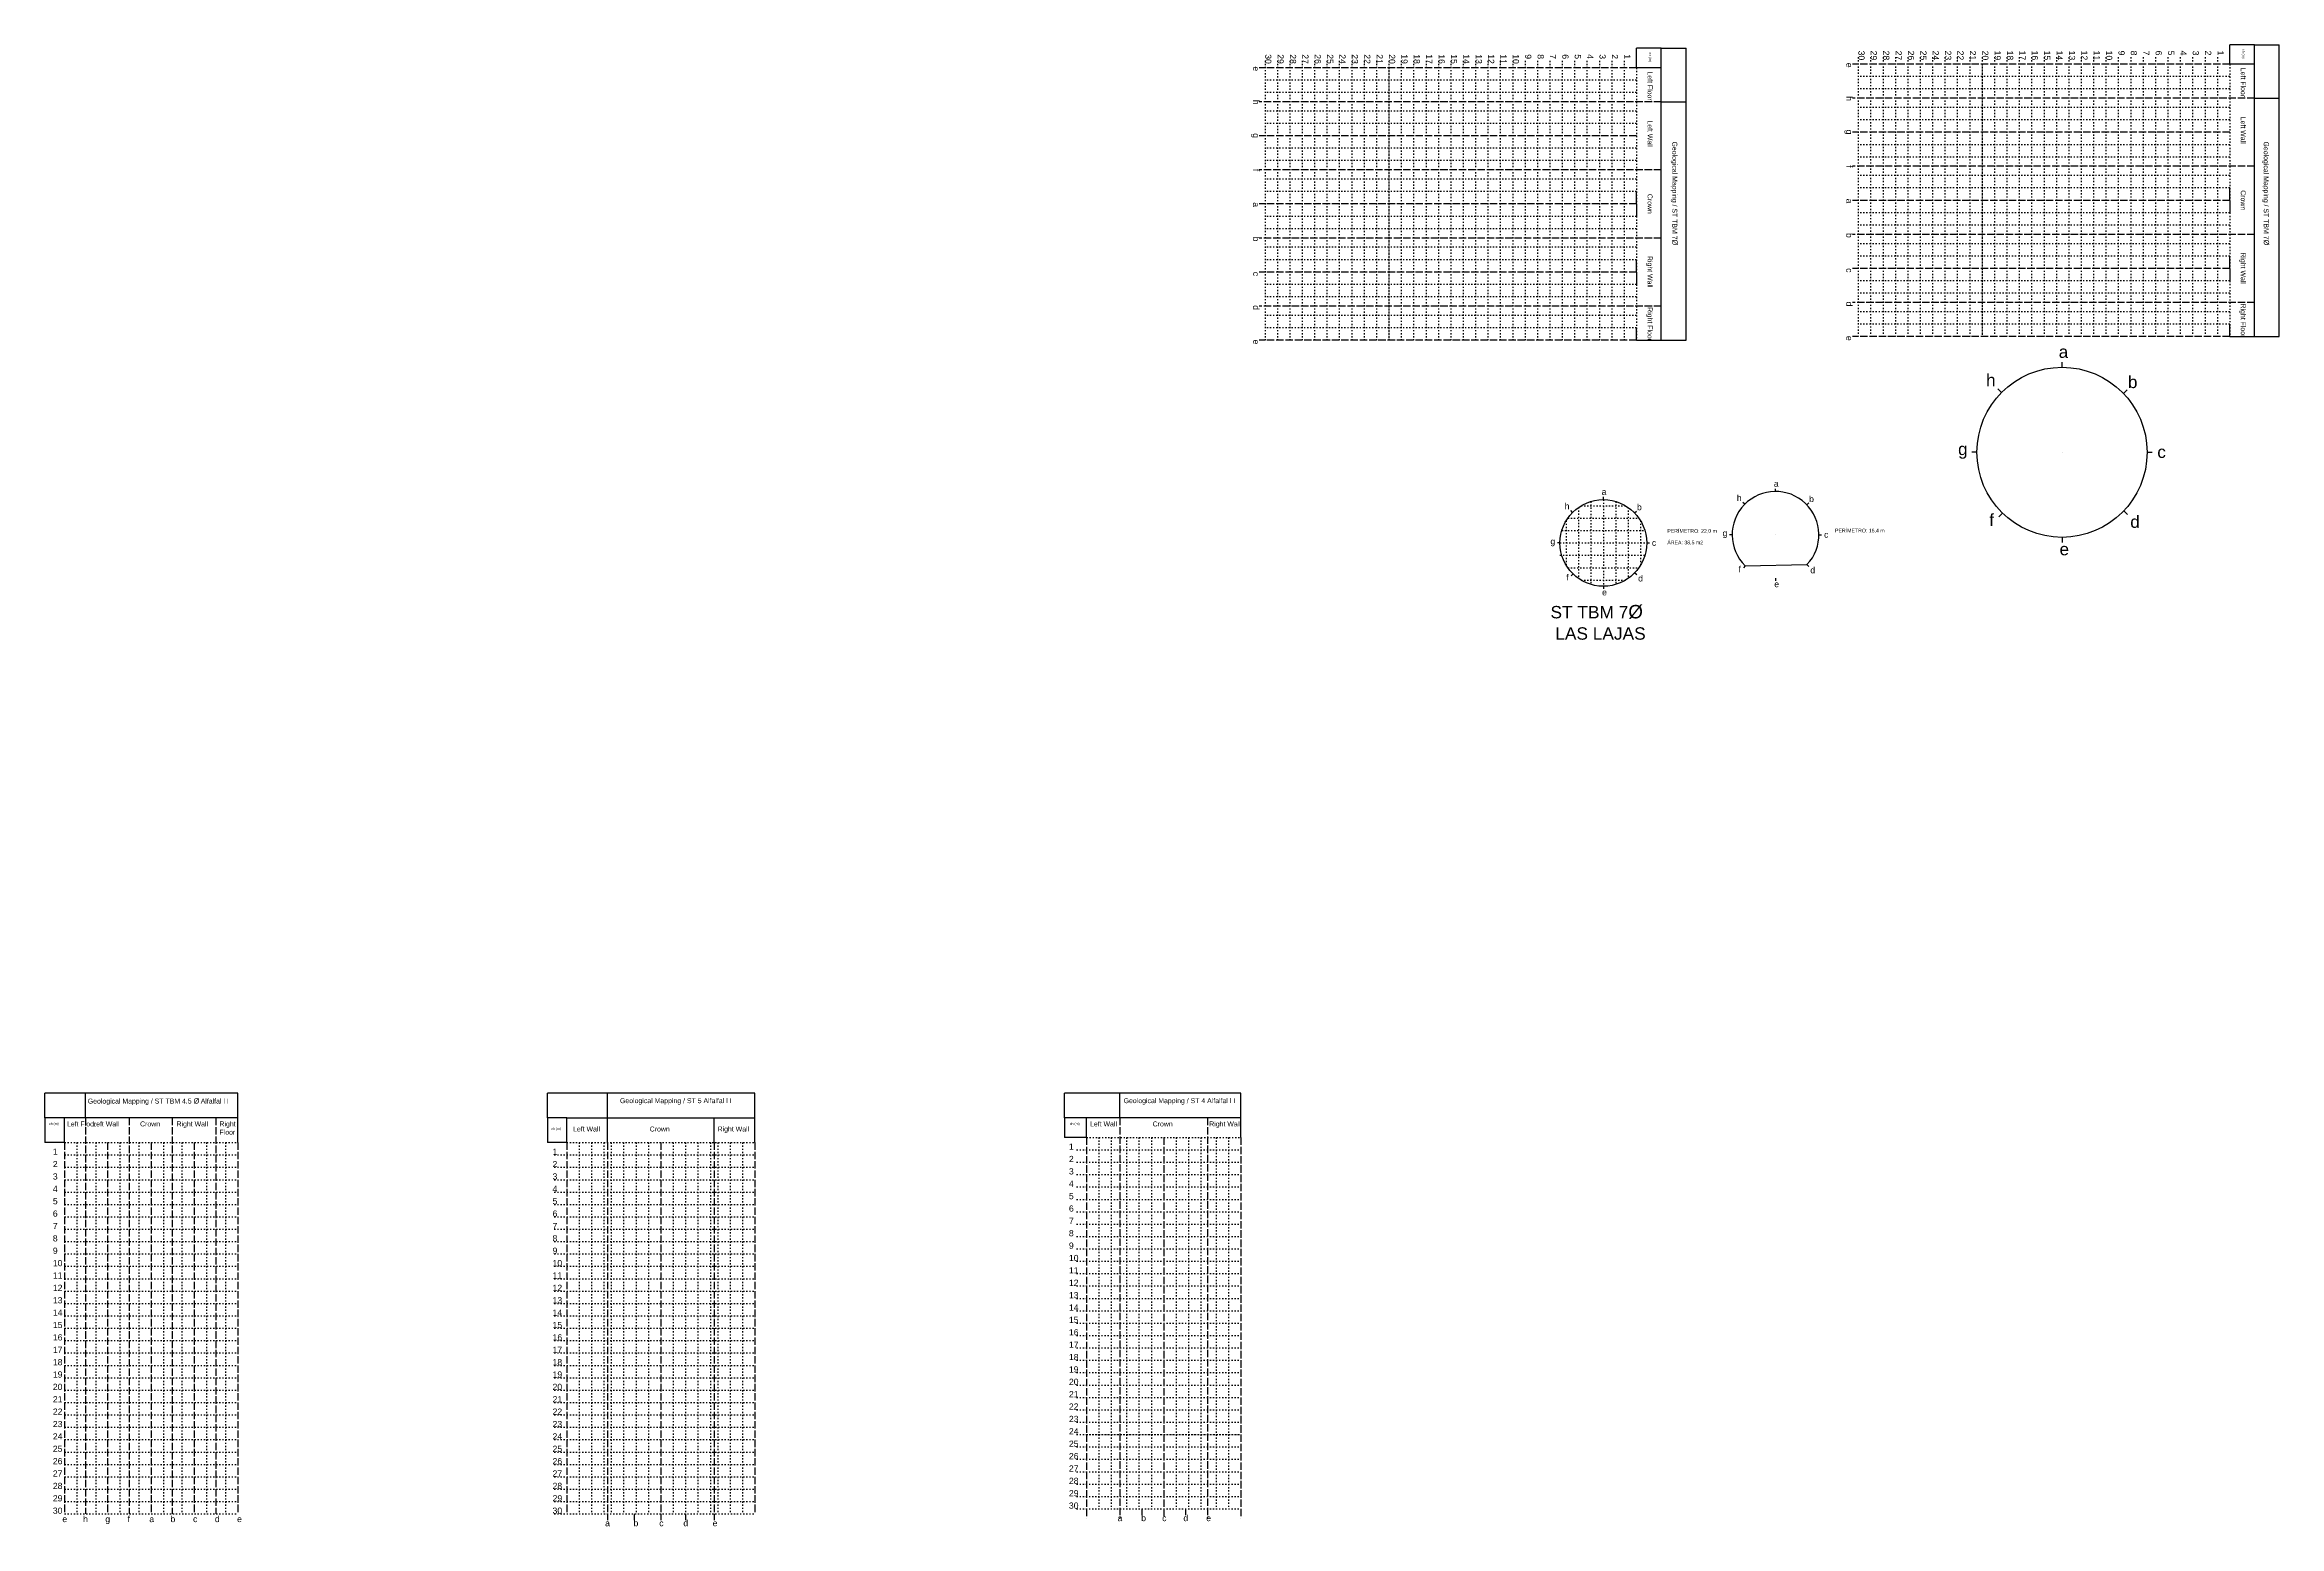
# Model space of a CAD drawing. Header units: millimetres. Extents: x 1328 to 4007, y 1259 to 3007.
# Drawn here: x 1719.4 to 1899.8, y 1472.1 to 1591.8 of the extents above; entities that cross this region are included whole.
import ezdxf

# ---------------------------------------------------------------- set-up
doc = ezdxf.new("R2010")
doc.units = ezdxf.units.MM
doc.linetypes.add('ACAD_ISO02W100', pattern=[15, 12, -3])
doc.linetypes.add('ACAD_ISO07W100', pattern=[3, 0, -3])
doc.styles.get("Standard").update_dxf_attribs({"font": 'arial.ttf'})

msp = doc.modelspace()

# ---------------------------------------------------------------- linework, layer by layer
at = {"ltscale": 0.5}
for p, q in [((1849.902687774572, 1591.536218945685), (1847.902687774572, 1591.536218945685)), ((1847.902687774572, 1589.958548995852), (1847.902687774572, 1591.536218945685)), ((1849.902687774572, 1589.958548995852), (1849.902687774572, 1591.536218945685)), ((1849.902687774572, 1591.536218945685), (1851.902687774572, 1591.536218945685)), ((1851.902687774572, 1567.958548995852), (1851.902687774572, 1591.536218945685)), ((1897.807160331218, 1591.828582419157), (1895.807160331218, 1591.828582419157)), ((1895.807160331218, 1590.250912469323), (1895.807160331218, 1591.828582419157)), ((1897.807160331218, 1590.250912469323), (1897.807160331218, 1591.828582419157)), ((1897.807160331218, 1591.828582419157), (1899.807160331217, 1591.828582419157)), ((1899.807160331218, 1568.250912469323), (1899.807160331217, 1591.828582419157)), ((1849.902687774572, 1589.958548995852), (1847.902687774572, 1589.958548995852)), ((1849.902687774572, 1567.958548995852), (1849.902687774572, 1589.958548995852)), ((1897.807160331218, 1590.250912469323), (1895.807160331218, 1590.250912469323)), ((1897.807160331218, 1568.250912469323), (1897.807160331218, 1590.250912469323)), ((1849.902687774572, 1587.208548995852), (1851.902687774571, 1587.208548995852)), ((1897.807160331218, 1587.500912469323), (1899.807160331217, 1587.500912469323)), ((1847.902687774572, 1578.958548995852), (1847.902687774572, 1579.958548995852)), ((1847.902687774572, 1578.958548995852), (1847.902687774572, 1577.958548995852)), ((1895.807160331218, 1579.250912469323), (1895.807160331218, 1580.250912469323)), ((1895.807160331218, 1579.250912469323), (1895.807160331218, 1578.250912469323)), ((1847.902687774572, 1573.458548995852), (1847.902687774572, 1574.458548995852)), ((1895.807160331218, 1573.750912469323), (1895.807160331218, 1574.750912469323)), ((1895.807160331218, 1573.750912469323), (1895.807160331218, 1572.750912469323)), ((1847.902687774572, 1573.458548995852), (1847.902687774572, 1572.458548995852)), ((1847.902687774572, 1567.958548995852), (1847.902687774572, 1568.958548995852)), ((1895.807160331218, 1568.250912469323), (1895.807160331218, 1569.250912469323)), ((1895.807160331218, 1568.250912469323), (1897.807160331218, 1568.250912469323)), ((1897.807160331218, 1568.250912469323), (1899.807160331218, 1568.250912469323)), ((1847.902687774572, 1567.958548995852), (1849.902687774572, 1567.958548995852)), ((1849.902687774572, 1567.958548995852), (1851.902687774572, 1567.958548995852)), ((1882.26166369807, 1565.769880641566), (1882.26166369807, 1566.190978241425)), ((1877.387339389, 1563.741172929822), (1877.088569669964, 1564.037921718521)), ((1887.217411356375, 1563.65779235266), (1887.521171886369, 1563.949430362914)), ((1875.391602454571, 1558.899819398066), (1874.970504854712, 1558.899819398066)), ((1882.26166369807, 1558.899819398066), (1882.26166369807, 1558.899819398066)), ((1889.13172494157, 1558.899819398066), (1889.552822541429, 1558.899819398066)), ((1859.126830280186, 1555.736597376886), (1859.126830280186, 1555.951128448338)), ((1842.739463655054, 1554.043090977188), (1842.5872533647, 1554.194271690669)), ((1845.222721733414, 1555.076630088331), (1845.222721733414, 1555.291161159783)), ((1847.74746149763, 1554.000612168088), (1847.902214390989, 1554.149189160303)), ((1856.643572201827, 1554.703058265743), (1856.491361911472, 1554.854238979224)), ((1861.651570044403, 1554.660579456643), (1861.806322937761, 1554.809156448857)), ((1877.461933725117, 1553.984503164478), (1877.167736235468, 1553.683220862159)), ((1887.246963884207, 1554.172819975225), (1887.552535824333, 1553.883080474959)), ((1855.626830280186, 1552.236597376886), (1855.412299208735, 1552.236597376886)), ((1859.126830280186, 1552.236597376886), (1859.126830280186, 1552.236597376886)), ((1862.626830280186, 1552.236597376886), (1862.841361351638, 1552.236597376886)), ((1882.26166369807, 1552.029758154567), (1882.26166369807, 1551.608660554708)), ((1841.722721733414, 1551.576630088331), (1841.508190661962, 1551.576630088331)), ((1845.222721733414, 1551.576630088331), (1845.222721733414, 1551.576630088331)), ((1848.722721733414, 1551.576630088331), (1848.937252804865, 1551.576630088331)), ((1842.777466253162, 1549.072488391801), (1842.627585316547, 1548.918998048595)), ((1847.7625172364, 1549.168427687574), (1847.918192965121, 1549.020817904343)), ((1856.681574799934, 1549.732455680356), (1856.53169386332, 1549.57896533715)), ((1856.681574799934, 1549.732455680356), (1861.666625783172, 1549.828394976129)), ((1859.126830280186, 1548.736597376886), (1859.126830280186, 1548.522066305434)), ((1861.666625783172, 1549.828394976129), (1861.822301511893, 1549.680785192898)), ((1845.222721733414, 1548.076630088331), (1845.222721733414, 1547.862099016879)), ((1734.963113361624, 1507.14173138624), (1719.361862098849, 1507.14173138624)), ((1719.361862098849, 1505.14173138624), (1719.361862098849, 1507.14173138624)), ((1722.653113361624, 1505.14173138624), (1722.653113361624, 1507.14173138624)), ((1734.963113361624, 1505.14173138624), (1734.963113361624, 1507.14173138624)), ((1776.712761591461, 1507.14173138624), (1759.963113361624, 1507.141731386241)), ((1759.963113361624, 1505.14173138624), (1759.963113361624, 1507.14173138624)), ((1764.81276159146, 1505.141731386241), (1764.812761591461, 1507.141731386241)), ((1776.712761591461, 1505.14173138624), (1776.712761591461, 1507.14173138624)), ((1815.960969610881, 1507.14173138624), (1801.712761591461, 1507.14173138624)), ((1801.712761591461, 1505.14173138624), (1801.71276159146, 1507.14173138624)), ((1806.190969610881, 1505.14173138624), (1806.190969610881, 1507.14173138624)), ((1815.960969610881, 1505.14173138624), (1815.960969610881, 1507.14173138624)), ((1720.963113361624, 1505.14173138624), (1719.361862098849, 1505.14173138624)), ((1719.361862098849, 1505.14173138624), (1719.361862098849, 1503.14173138624)), ((1734.963113361624, 1505.14173138624), (1720.963113361624, 1505.14173138624)), ((1720.963113361624, 1503.14173138624), (1720.963113361624, 1505.14173138624)), ((1734.963113361624, 1503.14173138624), (1734.963113361624, 1505.14173138624)), ((1761.51276159146, 1505.14173138624), (1759.963113361624, 1505.14173138624)), ((1759.963113361624, 1505.14173138624), (1759.963113361624, 1503.14173138624)), ((1761.51276159146, 1503.14173138624), (1761.51276159146, 1505.14173138624)), ((1761.51276159146, 1505.14173138624), (1776.712761591461, 1505.14173138624)), ((1764.81276159146, 1503.14173138624), (1764.81276159146, 1505.141731386241)), ((1773.41276159146, 1503.14173138624), (1773.41276159146, 1505.141731386241)), ((1776.71276159146, 1503.14173138624), (1776.712761591461, 1505.14173138624)), ((1803.490969610881, 1505.14173138624), (1801.712761591461, 1505.14173138624)), ((1801.712761591461, 1505.14173138624), (1801.712761591461, 1503.55213138624)), ((1815.960969610881, 1505.14173138624), (1803.490969610881, 1505.14173138624)), ((1803.490969610881, 1503.55213138624), (1803.490969610881, 1505.14173138624)), ((1815.960969610881, 1503.55213138624), (1815.960969610881, 1505.14173138624)), ((1720.963113361624, 1503.14173138624), (1719.361862098849, 1503.14173138624)), ((1761.51276159146, 1503.14173138624), (1759.963113361624, 1503.14173138624)), ((1803.490969610881, 1503.55213138624), (1801.712761591461, 1503.55213138624)), ((1764.81276159146, 1473.14173138624), (1764.81276159146, 1472.64173138624)), ((1766.95276159146, 1473.14173138624), (1766.95276159146, 1472.64173138624)), ((1769.11276159146, 1473.14173138624), (1769.11276159146, 1472.64173138624)), ((1771.11276159146, 1473.14173138624), (1771.11276159146, 1472.64173138624)), ((1773.41276159146, 1473.14173138624), (1773.41276159146, 1472.64173138624)), ((1806.190969610881, 1473.55213138624), (1806.190969610881, 1473.05213138624)), ((1807.950969610881, 1473.55213138624), (1807.950969610881, 1473.05213138624)), ((1809.720969610881, 1473.55213138624), (1809.720969610881, 1473.05213138624)), ((1811.490969610881, 1473.55213138624), (1811.490969610881, 1473.05213138624)), ((1813.260969610881, 1473.55213138624), (1813.260969610881, 1473.05213138624))]:
    msp.add_line(p, q, dxfattribs=at)
at = {"linetype": 'ACAD_ISO07W100', "ltscale": 0.05}
for p, q in [((1843.222721733414, 1554.4489114116), (1843.222721733414, 1548.704348765062)), ((1843.419946095682, 1554.576630088331), (1847.025497371146, 1554.576630088331)), ((1844.222721733414, 1554.930732054581), (1844.222721733414, 1548.222528122081)), ((1845.222721733414, 1555.076630088331), (1845.222721733414, 1548.076630088331)), ((1846.222721733414, 1554.930732054581), (1846.222721733414, 1548.222528122081)), ((1847.222721733414, 1554.4489114116), (1847.222721733414, 1548.704348765062)), ((1841.868619767164, 1552.576630088331), (1848.576823699663, 1552.576630088331)), ((1842.222721733414, 1553.379405726063), (1842.222721733414, 1549.773854450599)), ((1842.350440410145, 1553.576630088331), (1848.095003056683, 1553.576630088331)), ((1848.222721733414, 1553.379405726063), (1848.222721733414, 1549.773854450599)), ((1841.722721733414, 1551.576630088331), (1848.722721733414, 1551.576630088331)), ((1841.722721733414, 1550.576630088331), (1848.576823699663, 1550.576630088331)), ((1842.350440410145, 1549.576630088331), (1848.095003056683, 1549.576630088331)), ((1843.419946095682, 1548.576630088331), (1847.025497371146, 1548.576630088331))]:
    msp.add_line(p, q, dxfattribs=at)
at = {"color": 1, "linetype": 'ACAD_ISO02W100', "ltscale": 0.05}
for points in [[(1847.902687774572, 1589.958548995852), (1817.433351529285, 1589.958548995852)], [(1895.807160331218, 1590.250912469323), (1865.33782408593, 1590.250912469323)], [(1849.902687774572, 1587.208548995852), (1817.433351529285, 1587.208548995852)], [(1897.807160331218, 1587.500912469323), (1865.33782408593, 1587.500912469323)], [(1847.902687774572, 1584.458548995852), (1817.433351529285, 1584.458548995852)], [(1895.807160331218, 1584.750912469323), (1865.33782408593, 1584.750912469323)], [(1849.902687774572, 1581.708548995852), (1817.433351529285, 1581.708548995852)], [(1897.807160331218, 1582.000912469323), (1865.33782408593, 1582.000912469323)], [(1847.902687774572, 1578.958548995852), (1817.433351529285, 1578.958548995852)], [(1895.807160331218, 1579.250912469323), (1865.33782408593, 1579.250912469323)], [(1849.902687774572, 1576.208548995852), (1817.433351529285, 1576.208548995852)], [(1897.807160331218, 1576.500912469323), (1865.33782408593, 1576.500912469323)], [(1895.807160331218, 1573.750912469323), (1865.33782408593, 1573.750912469323)], [(1847.902687774572, 1573.458548995852), (1817.433351529285, 1573.458548995852)], [(1849.902687774572, 1570.708548995852), (1817.433351529285, 1570.708548995852)], [(1897.807160331218, 1571.000912469323), (1865.33782408593, 1571.000912469323)], [(1895.807160331218, 1568.250912469323), (1865.33782408593, 1568.250912469323)], [(1847.902687774572, 1567.958548995852), (1817.433351529285, 1567.958548995852)], [(1722.653113361624, 1505.14173138624), (1722.653113361624, 1473.14173138624)], [(1726.193113361624, 1505.14173138624), (1726.193113361624, 1473.14173138624)], [(1729.663113361624, 1505.14173138624), (1729.663113361624, 1473.14173138624)], [(1733.193113361624, 1505.14173138624), (1733.193113361624, 1473.14173138624)], [(1806.190969610881, 1505.14173138624), (1806.190969610881, 1472.797545280383)], [(1813.260969610881, 1505.14173138624), (1813.260969610881, 1472.797545280383)], [(1720.963113361624, 1503.14173138624), (1720.963113361624, 1473.14173138624)], [(1724.423113361624, 1503.14173138624), (1724.423113361624, 1473.14173138624)], [(1727.963113361624, 1503.14173138624), (1727.963113361624, 1473.14173138624)], [(1731.433113361624, 1503.14173138624), (1731.433113361624, 1473.14173138624)], [(1734.963113361624, 1503.14173138624), (1734.963113361624, 1473.14173138624)], [(1761.51276159146, 1503.14173138624), (1761.51276159146, 1473.14173138624)], [(1764.81276159146, 1503.14173138624), (1764.81276159146, 1473.14173138624)], [(1769.11276159146, 1503.14173138624), (1769.11276159146, 1473.14173138624)], [(1773.41276159146, 1503.14173138624), (1773.41276159146, 1473.14173138624)], [(1776.71276159146, 1503.14173138624), (1776.71276159146, 1473.14173138624)], [(1803.490969610881, 1503.55213138624), (1803.490969610881, 1472.797545280383)], [(1809.720969610881, 1503.55213138624), (1809.720969610881, 1472.797545280383)], [(1815.960969610881, 1503.55213138624), (1815.960969610881, 1472.797545280383)]]:
    msp.add_lwpolyline(points, dxfattribs=at)
at = {"linetype": 'ACAD_ISO07W100', "ltscale": 0.05}
for points in [[(1817.902687774572, 1590.527866685951), (1817.902687774572, 1567.958548995852)], [(1818.902687774572, 1590.527866685951), (1818.902687774572, 1567.958548995852)], [(1819.902687774572, 1590.527866685951), (1819.902687774572, 1567.958548995852)], [(1820.902687774572, 1590.527866685951), (1820.902687774572, 1567.958548995852)], [(1821.902687774572, 1590.527866685951), (1821.902687774572, 1567.958548995852)], [(1822.902687774572, 1590.527866685951), (1822.902687774572, 1567.958548995852)], [(1823.902687774572, 1590.527866685951), (1823.902687774572, 1567.958548995852)], [(1824.902687774572, 1590.527866685951), (1824.902687774572, 1567.958548995852)], [(1825.902687774572, 1590.527866685951), (1825.902687774572, 1567.958548995852)], [(1826.902687774572, 1590.527866685951), (1826.902687774572, 1567.958548995852)], [(1827.902687774572, 1590.527866685951), (1827.902687774572, 1567.958548995852)], [(1827.902687774572, 1589.958548995852), (1827.902687774572, 1567.958548995852)], [(1828.902687774572, 1590.527866685951), (1828.902687774572, 1567.958548995852)], [(1829.902687774572, 1590.527866685951), (1829.902687774572, 1567.958548995852)], [(1830.902687774572, 1590.527866685951), (1830.902687774572, 1567.958548995852)], [(1831.902687774572, 1590.527866685951), (1831.902687774572, 1567.958548995852)], [(1832.902687774572, 1590.527866685951), (1832.902687774572, 1567.958548995852)], [(1833.902687774572, 1590.527866685951), (1833.902687774572, 1567.958548995852)], [(1834.902687774572, 1590.527866685951), (1834.902687774572, 1567.958548995852)], [(1835.902687774572, 1590.527866685951), (1835.902687774572, 1567.958548995852)], [(1836.902687774572, 1590.527866685951), (1836.902687774572, 1567.958548995852)], [(1837.902687774572, 1590.527866685951), (1837.902687774572, 1567.958548995852)], [(1838.902687774572, 1590.527866685951), (1838.902687774572, 1567.958548995852)], [(1839.902687774572, 1590.527866685951), (1839.902687774572, 1567.958548995852)], [(1840.902687774572, 1590.527866685951), (1840.902687774572, 1567.958548995852)], [(1841.902687774572, 1590.527866685951), (1841.902687774572, 1567.958548995852)], [(1842.902687774572, 1590.527866685951), (1842.902687774572, 1567.958548995852)], [(1843.902687774572, 1590.527866685951), (1843.902687774572, 1567.958548995852)], [(1844.902687774572, 1590.527866685951), (1844.902687774572, 1567.958548995852)], [(1845.902687774572, 1590.527866685951), (1845.902687774572, 1567.958548995852)], [(1846.902687774572, 1590.527866685951), (1846.902687774572, 1567.958548995852)], [(1847.902687774572, 1589.958548995852), (1847.902687774572, 1567.958548995852)], [(1865.807160331218, 1590.820230159422), (1865.807160331218, 1568.250912469323)], [(1866.807160331218, 1590.820230159422), (1866.807160331218, 1568.250912469323)], [(1867.807160331218, 1590.820230159422), (1867.807160331218, 1568.250912469323)], [(1868.807160331218, 1590.820230159422), (1868.807160331218, 1568.250912469323)], [(1869.807160331218, 1590.820230159422), (1869.807160331218, 1568.250912469323)], [(1870.807160331218, 1590.820230159422), (1870.807160331218, 1568.250912469323)], [(1871.807160331218, 1590.820230159422), (1871.807160331218, 1568.250912469323)], [(1872.807160331218, 1590.820230159422), (1872.807160331218, 1568.250912469323)], [(1873.807160331218, 1590.820230159422), (1873.807160331218, 1568.250912469323)], [(1874.807160331218, 1590.820230159422), (1874.807160331218, 1568.250912469323)], [(1875.807160331218, 1590.820230159422), (1875.807160331218, 1568.250912469323)], [(1875.807160331218, 1590.250912469323), (1875.807160331218, 1568.250912469323)], [(1876.807160331218, 1590.820230159422), (1876.807160331218, 1568.250912469323)], [(1877.807160331218, 1590.820230159422), (1877.807160331218, 1568.250912469323)], [(1878.807160331218, 1590.820230159422), (1878.807160331218, 1568.250912469323)], [(1879.807160331218, 1590.820230159422), (1879.807160331218, 1568.250912469323)], [(1880.807160331218, 1590.820230159422), (1880.807160331218, 1568.250912469323)], [(1881.807160331218, 1590.820230159422), (1881.807160331218, 1568.250912469323)], [(1882.807160331218, 1590.820230159422), (1882.807160331218, 1568.250912469323)], [(1883.807160331218, 1590.820230159422), (1883.807160331218, 1568.250912469323)], [(1884.807160331218, 1590.820230159422), (1884.807160331218, 1568.250912469323)], [(1885.807160331218, 1590.820230159422), (1885.807160331218, 1568.250912469323)], [(1886.807160331218, 1590.820230159422), (1886.807160331218, 1568.250912469323)], [(1887.807160331218, 1590.820230159422), (1887.807160331218, 1568.250912469323)], [(1888.807160331218, 1590.820230159422), (1888.807160331218, 1568.250912469323)], [(1889.807160331218, 1590.820230159422), (1889.807160331218, 1568.250912469323)], [(1890.807160331218, 1590.820230159422), (1890.807160331218, 1568.250912469323)], [(1891.807160331218, 1590.820230159422), (1891.807160331218, 1568.250912469323)], [(1892.807160331218, 1590.820230159422), (1892.807160331218, 1568.250912469323)], [(1893.807160331218, 1590.820230159422), (1893.807160331218, 1568.250912469323)], [(1894.807160331218, 1590.820230159422), (1894.807160331218, 1568.250912469323)], [(1895.807160331218, 1590.250912469323), (1895.807160331218, 1568.250912469323)], [(1847.902687774572, 1588.958548995852), (1817.902687774572, 1588.958548995852)], [(1847.902687774572, 1587.958548995852), (1817.902687774572, 1587.958548995852)], [(1895.807160331218, 1589.250912469323), (1865.807160331218, 1589.250912469323)], [(1895.807160331218, 1588.250912469323), (1865.807160331218, 1588.250912469323)], [(1847.902687774572, 1586.458548995852), (1817.902687774572, 1586.458548995852)], [(1895.807160331218, 1586.750912469323), (1865.807160331218, 1586.750912469323)], [(1847.902687774572, 1585.458548995852), (1817.902687774572, 1585.458548995852)], [(1895.807160331218, 1585.750912469323), (1865.807160331218, 1585.750912469323)], [(1847.902687774572, 1583.458548995852), (1817.902687774572, 1583.458548995852)], [(1895.807160331218, 1583.750912469323), (1865.807160331218, 1583.750912469323)], [(1895.807160331218, 1582.750912469323), (1865.807160331218, 1582.750912469323)], [(1847.902687774572, 1582.458548995852), (1817.902687774572, 1582.458548995852)], [(1847.902687774572, 1580.958548995852), (1817.902687774572, 1580.958548995852)], [(1895.807160331218, 1581.250912469323), (1865.807160331218, 1581.250912469323)], [(1847.902687774572, 1579.958548995852), (1817.902687774572, 1579.958548995852)], [(1895.807160331218, 1580.250912469323), (1865.807160331218, 1580.250912469323)], [(1847.902687774572, 1577.958548995852), (1817.902687774572, 1577.958548995852)], [(1895.807160331218, 1578.250912469323), (1865.807160331218, 1578.250912469323)], [(1895.807160331218, 1577.250912469323), (1865.807160331218, 1577.250912469323)], [(1847.902687774572, 1576.958548995852), (1817.902687774572, 1576.958548995852)], [(1847.902687774572, 1575.458548995852), (1817.902687774572, 1575.458548995852)], [(1895.807160331218, 1575.750912469323), (1865.807160331218, 1575.750912469323)], [(1847.902687774572, 1574.458548995852), (1817.902687774572, 1574.458548995852)], [(1895.807160331218, 1574.750912469323), (1865.807160331218, 1574.750912469323)], [(1847.902687774572, 1572.458548995852), (1817.902687774572, 1572.458548995852)], [(1895.807160331218, 1572.750912469323), (1865.807160331218, 1572.750912469323)], [(1895.807160331218, 1571.750912469323), (1865.807160331218, 1571.750912469323)], [(1847.902687774572, 1571.458548995852), (1817.902687774572, 1571.458548995852)], [(1847.902687774572, 1569.958548995852), (1817.902687774572, 1569.958548995852)], [(1895.807160331218, 1570.250912469323), (1865.807160331218, 1570.250912469323)], [(1847.902687774572, 1568.958548995852), (1817.902687774572, 1568.958548995852)], [(1895.807160331218, 1569.250912469323), (1865.807160331218, 1569.250912469323)], [(1720.963113361624, 1503.14173138624), (1734.963113361624, 1503.14173138624)], [(1721.963113361624, 1503.14173138624), (1721.963113361624, 1473.14173138624)], [(1723.50106544421, 1503.14173138624), (1723.50106544421, 1473.14173138624)], [(1725.423113361624, 1503.14173138624), (1725.423113361624, 1473.14173138624)], [(1726.963113361624, 1503.14173138624), (1726.963113361624, 1473.14173138624)], [(1728.963113361624, 1503.14173138624), (1728.963113361624, 1473.14173138624)], [(1730.433113361624, 1503.14173138624), (1730.433113361624, 1473.14173138624)], [(1732.433113361624, 1503.14173138624), (1732.433113361624, 1473.14173138624)], [(1733.963113361624, 1503.14173138624), (1733.963113361624, 1473.14173138624)], [(1761.51276159146, 1503.14173138624), (1776.71276159146, 1503.14173138624)], [(1762.51276159146, 1503.14173138624), (1762.51276159146, 1473.14173138624)], [(1763.51276159146, 1503.14173138624), (1763.51276159146, 1473.14173138624)], [(1764.51276159146, 1503.14173138624), (1764.51276159146, 1473.14173138624)], [(1765.11276159146, 1503.14173138624), (1765.11276159146, 1473.14173138624)], [(1766.11276159146, 1503.14173138624), (1766.11276159146, 1473.14173138624)], [(1767.11276159146, 1503.14173138624), (1767.11276159146, 1473.14173138624)], [(1768.11276159146, 1503.14173138624), (1768.11276159146, 1473.14173138624)], [(1770.11276159146, 1503.14173138624), (1770.11276159146, 1473.14173138624)], [(1771.11276159146, 1503.14173138624), (1771.11276159146, 1473.14173138624)], [(1772.11276159146, 1503.14173138624), (1772.11276159146, 1473.14173138624)], [(1773.11276159146, 1503.14173138624), (1773.11276159146, 1473.14173138624)], [(1773.71276159146, 1503.14173138624), (1773.71276159146, 1473.14173138624)], [(1774.71276159146, 1503.14173138624), (1774.71276159146, 1473.14173138624)], [(1775.71276159146, 1503.14173138624), (1775.71276159146, 1473.14173138624)], [(1803.490969610881, 1503.55213138624), (1815.960969610881, 1503.55213138624)], [(1804.490969610881, 1503.55213138624), (1804.490969610881, 1473.55213138624)], [(1805.490969610881, 1503.55213138624), (1805.490969610881, 1473.55213138624)], [(1806.725969610881, 1503.55213138624), (1806.725969610881, 1473.55213138624)], [(1807.725969610881, 1503.55213138624), (1807.725969610881, 1473.55213138624)], [(1808.725969610881, 1503.55213138624), (1808.725969610881, 1473.55213138624)], [(1810.725969610881, 1503.55213138624), (1810.725969610881, 1473.55213138624)], [(1811.725969610881, 1503.55213138624), (1811.725969610881, 1473.55213138624)], [(1812.725969610881, 1503.55213138624), (1812.725969610881, 1473.55213138624)], [(1813.960969610881, 1503.55213138624), (1813.960969610881, 1473.55213138624)], [(1814.960969610881, 1503.55213138624), (1814.960969610881, 1473.55213138624)], [(1720.963113361624, 1502.14173138624), (1734.963113361624, 1502.14173138624)], [(1760.51276159146, 1502.14173138624), (1776.71276159146, 1502.14173138624)], [(1802.692714705684, 1502.55213138624), (1815.960969610881, 1502.55213138624)], [(1802.692714705684, 1501.55213138624), (1815.960969610881, 1501.55213138624)], [(1720.963113361624, 1501.14173138624), (1734.963113361624, 1501.14173138624)], [(1720.963113361624, 1500.14173138624), (1734.963113361624, 1500.14173138624)], [(1760.51276159146, 1501.14173138624), (1776.71276159146, 1501.14173138624)], [(1760.51276159146, 1500.14173138624), (1776.71276159146, 1500.14173138624)], [(1802.692714705684, 1500.55213138624), (1815.960969610881, 1500.55213138624)], [(1802.692714705684, 1499.55213138624), (1815.960969610881, 1499.55213138624)], [(1720.963113361624, 1499.14173138624), (1734.963113361624, 1499.14173138624)], [(1720.963113361624, 1498.14173138624), (1734.963113361624, 1498.14173138624)], [(1760.51276159146, 1499.14173138624), (1776.71276159146, 1499.14173138624)], [(1760.51276159146, 1498.14173138624), (1776.71276159146, 1498.14173138624)], [(1802.692714705684, 1498.55213138624), (1815.960969610881, 1498.55213138624)], [(1720.963113361624, 1497.14173138624), (1734.963113361624, 1497.14173138624)], [(1720.963113361624, 1496.14173138624), (1734.963113361624, 1496.14173138624)], [(1760.51276159146, 1497.14173138624), (1776.71276159146, 1497.14173138624)], [(1760.51276159146, 1496.14173138624), (1776.71276159146, 1496.14173138624)], [(1802.692714705684, 1497.55213138624), (1815.960969610881, 1497.55213138624)], [(1802.692714705684, 1496.55213138624), (1815.960969610881, 1496.55213138624)], [(1720.963113361624, 1495.14173138624), (1734.963113361624, 1495.14173138624)], [(1720.963113361624, 1494.14173138624), (1734.963113361624, 1494.14173138624)], [(1760.51276159146, 1495.14173138624), (1776.71276159146, 1495.14173138624)], [(1760.51276159146, 1494.14173138624), (1776.71276159146, 1494.14173138624)], [(1802.692714705684, 1495.55213138624), (1815.960969610881, 1495.55213138624)], [(1802.692714705684, 1494.55213138624), (1815.960969610881, 1494.55213138624)], [(1720.963113361624, 1493.14173138624), (1734.963113361624, 1493.14173138624)], [(1760.51276159146, 1493.14173138624), (1776.71276159146, 1493.14173138624)], [(1802.692714705684, 1493.55213138624), (1815.960969610881, 1493.55213138624)], [(1802.692714705684, 1492.55213138624), (1815.960969610881, 1492.55213138624)], [(1720.963113361624, 1492.14173138624), (1734.963113361624, 1492.14173138624)], [(1720.963113361624, 1491.14173138624), (1734.963113361624, 1491.14173138624)], [(1760.51276159146, 1492.14173138624), (1776.71276159146, 1492.14173138624)], [(1760.51276159146, 1491.14173138624), (1776.71276159146, 1491.14173138624)], [(1802.692714705684, 1491.55213138624), (1815.960969610881, 1491.55213138624)], [(1802.692714705684, 1490.55213138624), (1815.960969610881, 1490.55213138624)], [(1720.963113361624, 1490.14173138624), (1734.963113361624, 1490.14173138624)], [(1720.963113361624, 1489.14173138624), (1734.963113361624, 1489.14173138624)], [(1760.51276159146, 1490.14173138624), (1776.71276159146, 1490.14173138624)], [(1760.51276159146, 1489.14173138624), (1776.71276159146, 1489.14173138624)], [(1802.692714705684, 1489.55213138624), (1815.960969610881, 1489.55213138624)], [(1720.963113361624, 1488.14173138624), (1734.963113361624, 1488.14173138624)], [(1720.963113361624, 1487.14173138624), (1734.963113361624, 1487.14173138624)], [(1760.51276159146, 1488.14173138624), (1776.71276159146, 1488.14173138624)], [(1760.51276159146, 1487.14173138624), (1776.71276159146, 1487.14173138624)], [(1802.692714705684, 1488.55213138624), (1815.960969610881, 1488.55213138624)], [(1802.692714705684, 1487.55213138624), (1815.960969610881, 1487.55213138624)], [(1720.963113361624, 1486.14173138624), (1734.963113361624, 1486.14173138624)], [(1720.963113361624, 1485.14173138624), (1734.963113361624, 1485.14173138624)], [(1760.51276159146, 1486.14173138624), (1776.71276159146, 1486.14173138624)], [(1760.51276159146, 1485.14173138624), (1776.71276159146, 1485.14173138624)], [(1802.692714705684, 1486.55213138624), (1815.960969610881, 1486.55213138624)], [(1802.692714705684, 1485.55213138624), (1815.960969610881, 1485.55213138624)], [(1720.963113361624, 1484.14173138624), (1734.963113361624, 1484.14173138624)], [(1760.51276159146, 1484.14173138624), (1776.71276159146, 1484.14173138624)], [(1802.692714705684, 1484.55213138624), (1815.960969610881, 1484.55213138624)], [(1802.692714705684, 1483.55213138624), (1815.960969610881, 1483.55213138624)], [(1720.963113361624, 1483.14173138624), (1734.963113361624, 1483.14173138624)], [(1720.963113361624, 1482.14173138624), (1734.963113361624, 1482.14173138624)], [(1760.51276159146, 1483.14173138624), (1776.71276159146, 1483.14173138624)], [(1760.51276159146, 1482.14173138624), (1776.71276159146, 1482.14173138624)], [(1802.692714705684, 1482.55213138624), (1815.960969610881, 1482.55213138624)], [(1802.692714705684, 1481.55213138624), (1815.960969610881, 1481.55213138624)], [(1720.963113361624, 1481.14173138624), (1734.963113361624, 1481.14173138624)], [(1720.963113361624, 1480.14173138624), (1734.963113361624, 1480.14173138624)], [(1760.51276159146, 1481.14173138624), (1776.71276159146, 1481.14173138624)], [(1760.51276159146, 1480.14173138624), (1776.71276159146, 1480.14173138624)], [(1802.692714705684, 1480.55213138624), (1815.960969610881, 1480.55213138624)], [(1720.963113361624, 1479.14173138624), (1734.963113361624, 1479.14173138624)], [(1720.963113361624, 1478.14173138624), (1734.963113361624, 1478.14173138624)], [(1760.51276159146, 1479.14173138624), (1776.71276159146, 1479.14173138624)], [(1760.51276159146, 1478.14173138624), (1776.71276159146, 1478.14173138624)], [(1802.692714705684, 1479.55213138624), (1815.960969610881, 1479.55213138624)], [(1802.692714705684, 1478.55213138624), (1815.960969610881, 1478.55213138624)], [(1803.490969610881, 1479.55213138624), (1815.960969610881, 1479.55213138624)], [(1720.963113361624, 1477.14173138624), (1734.963113361624, 1477.14173138624)], [(1720.963113361624, 1476.14173138624), (1734.963113361624, 1476.14173138624)], [(1760.51276159146, 1477.14173138624), (1776.71276159146, 1477.14173138624)], [(1760.51276159146, 1476.14173138624), (1776.71276159146, 1476.14173138624)], [(1802.692714705684, 1477.55213138624), (1815.960969610881, 1477.55213138624)], [(1802.692714705684, 1476.55213138624), (1815.960969610881, 1476.55213138624)], [(1720.963113361624, 1475.14173138624), (1734.963113361624, 1475.14173138624)], [(1760.51276159146, 1475.14173138624), (1776.71276159146, 1475.14173138624)], [(1802.692714705684, 1475.55213138624), (1815.960969610881, 1475.55213138624)], [(1802.692714705684, 1474.55213138624), (1815.960969610881, 1474.55213138624)], [(1720.963113361624, 1474.14173138624), (1734.963113361624, 1474.14173138624)], [(1720.963113361624, 1473.14173138624), (1734.963113361624, 1473.14173138624)], [(1760.51276159146, 1474.14173138624), (1776.71276159146, 1474.14173138624)], [(1760.51276159146, 1473.14173138624), (1776.71276159146, 1473.14173138624)], [(1802.692714705684, 1473.55213138624), (1815.960969610881, 1473.55213138624)]]:
    msp.add_lwpolyline(points, dxfattribs=at)
at = {"ltscale": 0.5}
for centre, radius in [((1882.26166369807, 1558.899819398066), 6.870061243499549), ((1845.222721733414, 1551.576630088331), 3.5)]:
    msp.add_circle(centre, radius, dxfattribs=at)
msp.add_arc((1859.126830280186, 1552.236597376886), 3.5, 316.5234348598909, 225.6816532113266, dxfattribs=at)

# ---------------------------------------------------------------- texts
at = {"ltscale": 0.5, "attachment_point": 1, "rotation": 270}
for s, width, insert, char_height in [('e', 0.8577753997960826, (1817.436346577173, 1590.074202153227), 0.5), ('30', 0.8577753997960826, (1818.413227695473, 1591.054980311754), 0.5), ('29', 0.8577753997960826, (1819.413227695473, 1591.054980311754), 0.5), ('28', 0.8577753997960826, (1820.413227695473, 1591.054980311754), 0.5), ('27', 0.8577753997960826, (1821.413227695473, 1591.054980311754), 0.5), ('26', 0.8577753997960826, (1822.413227695473, 1591.054980311754), 0.5), ('25', 0.8577753997960826, (1823.413227695473, 1591.054980311754), 0.5), ('24', 0.8577753997960826, (1824.413227695473, 1591.054980311754), 0.5), ('23', 0.8577753997960826, (1825.413227695473, 1591.054980311754), 0.5), ('22', 0.8577753997960826, (1826.413227695473, 1591.054980311754), 0.5), ('21', 0.8577753997960826, (1827.413227695473, 1591.054980311754), 0.5), ('20', 0.8577753997960826, (1828.413227695473, 1591.054980311754), 0.5), ('19', 0.8577753997960826, (1829.413227695473, 1591.054980311754), 0.5), ('18', 0.8577753997960826, (1830.413227695473, 1591.054980311754), 0.5), ('17', 0.8577753997960826, (1831.413227695473, 1591.054980311754), 0.5), ('16', 0.8577753997960826, (1832.413227695473, 1591.054980311754), 0.5), ('15', 0.8577753997960826, (1833.413227695473, 1591.054980311754), 0.5), ('14', 0.8577753997960826, (1834.413227695473, 1591.054980311754), 0.5), ('13', 0.8577753997960826, (1835.413227695473, 1591.054980311754), 0.5), ('12', 0.8577753997960826, (1836.413227695473, 1591.054980311754), 0.5), ('11', 0.8577753997960826, (1837.413227695473, 1591.054980311754), 0.5), ('10', 0.8577753997960826, (1838.413227695473, 1591.054980311754), 0.5), ('9', 0.8577753997960826, (1839.413227695473, 1591.054980311754), 0.5), ('8', 0.8577753997960826, (1840.413227695473, 1591.054980311754), 0.5), ('7', 0.8577753997960826, (1841.413227695473, 1591.054980311754), 0.5), ('6', 0.8577753997960826, (1842.413227695473, 1591.054980311754), 0.5), ('5', 0.8577753997960826, (1843.413227695473, 1591.054980311754), 0.5), ('4', 0.8577753997960826, (1844.413227695473, 1591.054980311754), 0.5), ('3', 0.8577753997960826, (1845.413227695473, 1591.054980311754), 0.5), ('2', 0.8577753997960826, (1846.413227695473, 1591.054980311754), 0.5), ('1', 0.8577753997960826, (1847.413227695473, 1591.054980311754), 0.5), ('ch (m)', 0.8577753997960826, (1849.109537247438, 1591.192472869664), 0.2), ('e', 0.8577753997960826, (1865.340819133818, 1590.366565626699), 0.5), ('30', 0.8577753997960826, (1866.317700252118, 1591.347343785225), 0.5), ('29', 0.8577753997960826, (1867.317700252118, 1591.347343785225), 0.5), ('28', 0.8577753997960826, (1868.317700252118, 1591.347343785225), 0.5), ('27', 0.8577753997960826, (1869.317700252118, 1591.347343785225), 0.5), ('26', 0.8577753997960826, (1870.317700252118, 1591.347343785225), 0.5), ('25', 0.8577753997960826, (1871.317700252118, 1591.347343785225), 0.5), ('24', 0.8577753997960826, (1872.317700252118, 1591.347343785225), 0.5), ('23', 0.8577753997960826, (1873.317700252118, 1591.347343785225), 0.5), ('22', 0.8577753997960826, (1874.317700252118, 1591.347343785225), 0.5), ('21', 0.8577753997960826, (1875.317700252118, 1591.347343785225), 0.5), ('20', 0.8577753997960826, (1876.317700252118, 1591.347343785225), 0.5), ('19', 0.8577753997960826, (1877.317700252118, 1591.347343785225), 0.5), ('18', 0.8577753997960826, (1878.317700252118, 1591.347343785225), 0.5), ('17', 0.8577753997960826, (1879.317700252118, 1591.347343785225), 0.5), ('16', 0.8577753997960826, (1880.317700252118, 1591.347343785225), 0.5), ('15', 0.8577753997960826, (1881.317700252118, 1591.347343785225), 0.5), ('14', 0.8577753997960826, (1882.317700252118, 1591.347343785225), 0.5), ('13', 0.8577753997960826, (1883.317700252118, 1591.347343785225), 0.5), ('12', 0.8577753997960826, (1884.317700252118, 1591.347343785225), 0.5), ('11', 0.8577753997960826, (1885.317700252118, 1591.347343785225), 0.5), ('10', 0.8577753997960826, (1886.317700252118, 1591.347343785225), 0.5), ('9', 0.8577753997960826, (1887.317700252118, 1591.347343785225), 0.5), ('8', 0.8577753997960826, (1888.317700252118, 1591.347343785225), 0.5), ('7', 0.8577753997960826, (1889.317700252118, 1591.347343785225), 0.5), ('6', 0.8577753997960826, (1890.317700252118, 1591.347343785225), 0.5), ('5', 0.8577753997960826, (1891.317700252118, 1591.347343785225), 0.5), ('4', 0.8577753997960826, (1892.317700252118, 1591.347343785225), 0.5), ('3', 0.8577753997960826, (1893.317700252118, 1591.347343785225), 0.5), ('2', 0.8577753997960826, (1894.317700252118, 1591.347343785225), 0.5), ('1', 0.8577753997960826, (1895.317700252118, 1591.347343785225), 0.5), ('Left Floor', 2.719535062044088, (1897.099321143425, 1589.957748480817), 0.4), ('ch (m)', 0.8577753997960826, (1897.014009804084, 1591.484836343136), 0.2), ('Left Floor', 2.719535062044088, (1849.194848586779, 1589.665385007346), 0.4), ('h', 0.8577753997960826, (1817.436346577173, 1587.373707540429), 0.5), ('h', 0.8577753997960826, (1865.340819133818, 1587.6660710139), 0.5), ('g', 0.8577753997960826, (1817.436346577173, 1584.67322177997), 0.5), ('Left Wall', 2.719535062044088, (1849.194848586779, 1585.712470289244), 0.4), ('g', 0.8577753997960826, (1865.340819133818, 1584.965585253442), 0.5), ('Left Wall', 2.719535062044088, (1897.099321143425, 1586.004833762715), 0.4), ('Geological Mapping / ST TBM 7{\\H1.0833x;Ø}', 8.660864023415343, (1851.224654304639, 1584.005633637295), 0.4), ('Geological Mapping / ST TBM 7{\\H1.0833x;Ø}', 8.660864023415343, (1898.984556955583, 1584.005633637295), 0.4), ('f', 0.8577753997960826, (1817.436346577173, 1581.795060718346), 0.5), ('f', 0.8577753997960826, (1865.340819133818, 1582.087424191817), 0.5), ('a', 0.8577753997960826, (1817.436346577173, 1579.094574957887), 0.5), ('Crown', 2.719535062044088, (1849.194848586779, 1579.775883174096), 0.4), ('a', 0.8577753997960826, (1865.340819133818, 1579.386938431358), 0.5), ('Crown', 2.719535062044088, (1897.099321143425, 1580.068246647568), 0.4), ('b', 0.8577753997960826, (1817.436346577173, 1576.323013765558), 0.5), ('b', 0.8577753997960826, (1865.340819133818, 1576.61537723903), 0.5), ('Right Wall', 2.719535062044088, (1849.194848586779, 1574.758119439677), 0.4), ('c', 0.8577753997960826, (1865.340819133818, 1573.77275831951), 0.5), ('Right Wall', 2.719535062044088, (1897.099321143425, 1575.050482913149), 0.4), ('c', 0.8577753997960826, (1817.436346577173, 1573.480394846039), 0.5), ('d', 0.8577753997960826, (1817.436346577173, 1570.779909085578), 0.5), ('Right Floor', 2.719535062044088, (1849.194848586779, 1570.624236350206), 0.4), ('d', 0.8577753997960826, (1865.340819133818, 1571.072272559049), 0.5), ('Right Floor', 2.719535062044088, (1897.099321143425, 1570.916599823678), 0.4), ('e', 0.8577753997960826, (1865.340819133818, 1568.300711366721), 0.5), ('e', 0.8577753997960826, (1817.436346577173, 1568.008347893249), 0.5)]:
    msp.add_mtext_dynamic_manual_height_columns(s, width=width, gutter_width=12.5, heights=[0], dxfattribs=dict(at, insert=insert, char_height=char_height))
at = {"ltscale": 0.5, "attachment_point": 1}
for s, width, heights, insert, char_height in [('a', 0.8577753997960826, [0], (1881.994661786674, 1567.509800086432), 0.9814373204999356), ('h', 0.8577753997960826, [0], (1876.130970287645, 1565.22109284633), 0.9814373204999356), ('b', 0.8577753997960826, [0], (1887.587635231755, 1565.068507535771), 0.9814373204999356), ('g', 0.8577753997960826, [0], (1873.8704254277, 1559.651910056632), 0.9814373204999356), ('c', 0.8577753997960826, [0], (1889.959543907341, 1559.423032090795), 0.9814373204999356), ('a', 0.8577753997960826, [0], (1845.086695771379, 1555.963044028643), 0.5), ('h', 0.8577753997960826, [0], (1856.0035063132, 1555.457013656269), 0.5), ('a', 0.8577753997960826, [0], (1858.990804318151, 1556.623011317198), 0.5), ('h', 0.8577753997960826, [0], (1842.099397766427, 1554.797046367714), 0.5), ('b', 0.8577753997960826, [0], (1847.936074599887, 1554.719310730719), 0.5), ('b', 0.8577753997960826, [0], (1861.84018314666, 1555.379278019274), 0.5), ('f', 0.8577753997960826, [0], (1876.388436474401, 1553.930134714549), 0.9814373204999356), ('d', 0.8577753997960826, [0], (1887.775336649091, 1553.777556645819), 0.9814373204999356), ('g', 0.8577753997960826, [0], (1840.947747623964, 1551.959787852386), 0.5), ('ÁREA: 38,5 m2 ', 4.141139605237186, [0], (1850.390063931743, 1551.765901861274), 0.3), ('PERÍMETRO: 22,0 m ', 4.141139605237186, [0], (1850.390063931743, 1552.697744019918), 0.3), ('g', 0.8577753997960826, [0], (1854.851856170737, 1552.619755140941), 0.5), ('c', 0.8577753997960826, [0], (1863.048568351727, 1552.503151685449), 0.5), ('PERÍMETRO: 16,4 m ', 4.141139605237186, [0], (1863.933522656173, 1552.72610581469), 0.3), ('c', 0.8577753997960826, [0], (1849.144459804955, 1551.843184396894), 0.5), ('e', 0.8577753997960826, [0], (1882.064589078717, 1551.565134819167), 0.9814373204999356), ('f', 0.8577753997960826, [0], (1842.230565687892, 1549.044790010665), 0.5), ('d', 0.8577753997960826, [0], (1848.03170037925, 1548.96705806307), 0.5), ('f', 0.8577753997960826, [0], (1856.134674234665, 1549.70475729922), 0.5), ('e', 0.8577753997960826, [0], (1859.026429258523, 1548.499891819794), 0.5), ('d', 0.8577753997960826, [0], (1861.935808926022, 1549.627025351625), 0.5), ('ST TBM 7{\\H1.0833x;Ø\\fMS Shell Dlg 2|b0|i0|c0|p0;\\H0.65385x;\\P} LAS LAJAS', 9.336670844913897, [0], (1840.954059141049, 1546.56790192474), 1), ('e', 0.8577753997960826, [0], (1845.122320711751, 1547.839924531239), 0.5), ('Geological Mapping / ST TBM 4.5 {\\H1.0833x;Ø\\fMS Shell Dlg 2|b0|i0|c0|p0;\\H0.65385x; }Alfalfal l I', 11.59853760696615, [0.8739987170654062], (1722.841931972116, 1506.723219716411), 0.4), ('Geological Mapping / ST 5 Alfalfal l I', 9.173680556588124, [0], (1765.817951398661, 1506.723219716411), 0.4), ('Geological Mapping / ST 4 Alfalfal l I', 9.173680556588124, [0], (1806.489157601419, 1506.723219716411), 0.4), ('ch (m)', 0.8577753997960826, [0], (1719.704811464336, 1504.758980859106), 0.2), ('Left Floor', 2.268703128520428, [0], (1721.162550100941, 1504.844292198447), 0.4), ('Left Wall', 2.719535062044088, [0], (1723.208095541697, 1504.844292198447), 0.4), ('Crown', 2.719535062044088, [0], (1727.063931462874, 1504.844292198447), 0.4), ('Right Wall', 2.719535062044088, [0], (1730.009524276214, 1504.844292198447), 0.4), ('Right Floor', 2.303386593717732, [0], (1733.475929777446, 1504.844292198447), 0.4), ('ch (m)', 0.8577753997960826, [0], (1760.268585736666, 1504.348580859104), 0.2), ('Left Wall', 2.719535062044088, [0], (1762.03006281166, 1504.433892198445), 0.4), ('Crown', 2.719535062044088, [0], (1768.220657460411, 1504.433892198445), 0.4), ('Right Wall', 2.719535062044088, [0], (1773.700910773954, 1504.433892198445), 0.4), ('ch (m)', 0.8577753997960826, [0], (1802.143387684471, 1504.758980859106), 0.2), ('Left Wall', 2.719535062044088, [0], (1803.776595011337, 1504.844292198447), 0.4), ('Crown', 2.719535062044088, [0], (1808.831868613152, 1504.844292198447), 0.4), ('Right Wall', 2.719535062044088, [0], (1813.400488101006, 1504.844292198447), 0.4), ('2', 0.8577753997960826, [0], (1720.021372904206, 1501.652271307141), 0.5), ('1', 0.8577753997960826, [0], (1720.021372904206, 1502.652271307141), 0.5), ('2', 0.8577753997960826, [0], (1760.37164676543, 1501.652271307141), 0.5), ('1', 0.8577753997960826, [0], (1760.37164676543, 1502.652271307141), 0.5), ('2', 0.8577753997960826, [0], (1802.068152500554, 1502.062671307141), 0.5), ('1', 0.8577753997960826, [0], (1802.068152500554, 1503.062671307141), 0.5), ('4', 0.8577753997960826, [0], (1720.021372904206, 1499.652271307141), 0.5), ('3', 0.8577753997960826, [0], (1720.021372904206, 1500.652271307141), 0.5), ('4', 0.8577753997960826, [0], (1760.37164676543, 1499.652271307141), 0.5), ('3', 0.8577753997960826, [0], (1760.37164676543, 1500.652271307141), 0.5), ('4', 0.8577753997960826, [0], (1802.068152500554, 1500.062671307141), 0.5), ('3', 0.8577753997960826, [0], (1802.068152500554, 1501.062671307141), 0.5), ('5', 0.8577753997960826, [0], (1720.021372904206, 1498.652271307141), 0.5), ('5', 0.8577753997960826, [0], (1760.37164676543, 1498.652271307141), 0.5), ('5', 0.8577753997960826, [0], (1802.068152500554, 1499.062671307141), 0.5), ('6', 0.8577753997960826, [0], (1802.068152500554, 1498.062671307141), 0.5), ('6', 0.8577753997960826, [0], (1720.021372904206, 1497.652271307141), 0.5), ('7', 0.8577753997960826, [0], (1720.021372904206, 1496.652271307141), 0.5), ('6', 0.8577753997960826, [0], (1760.37164676543, 1497.652271307141), 0.5), ('7', 0.8577753997960826, [0], (1760.37164676543, 1496.652271307141), 0.5), ('8', 0.8577753997960826, [0], (1802.068152500554, 1496.062671307141), 0.5), ('7', 0.8577753997960826, [0], (1802.068152500554, 1497.062671307141), 0.5), ('8', 0.8577753997960826, [0], (1720.021372904206, 1495.652271307141), 0.5), ('9', 0.8577753997960826, [0], (1720.021372904206, 1494.652271307141), 0.5), ('8', 0.8577753997960826, [0], (1760.37164676543, 1495.652271307141), 0.5), ('9', 0.8577753997960826, [0], (1760.37164676543, 1494.652271307141), 0.5), ('9', 0.8577753997960826, [0], (1802.068152500554, 1495.062671307141), 0.5), ('10', 0.8577753997960826, [0], (1720.021372904206, 1493.652271307141), 0.5), ('11', 0.8577753997960826, [0], (1720.021372904206, 1492.652271307141), 0.5), ('10', 0.8577753997960826, [0], (1760.37164676543, 1493.652271307141), 0.5), ('11', 0.8577753997960826, [0], (1760.37164676543, 1492.652271307141), 0.5), ('10', 0.8577753997960826, [0], (1802.068152500554, 1494.062671307141), 0.5), ('11', 0.8577753997960826, [0], (1802.068152500554, 1493.062671307141), 0.5), ('12', 0.8577753997960826, [0], (1720.021372904206, 1491.652271307141), 0.5), ('13', 0.8577753997960826, [0], (1720.021372904206, 1490.652271307141), 0.5), ('12', 0.8577753997960826, [0], (1760.37164676543, 1491.652271307141), 0.5), ('13', 0.8577753997960826, [0], (1760.37164676543, 1490.652271307141), 0.5), ('12', 0.8577753997960826, [0], (1802.068152500554, 1492.062671307141), 0.5), ('13', 0.8577753997960826, [0], (1802.068152500554, 1491.062671307141), 0.5), ('14', 0.8577753997960826, [0], (1720.021372904206, 1489.652271307141), 0.5), ('14', 0.8577753997960826, [0], (1760.37164676543, 1489.652271307141), 0.5), ('14', 0.8577753997960826, [0], (1802.068152500554, 1490.062671307141), 0.5), ('15', 0.8577753997960826, [0], (1802.068152500554, 1489.062671307141), 0.5), ('15', 0.8577753997960826, [0], (1720.021372904206, 1488.652271307141), 0.5), ('16', 0.8577753997960826, [0], (1720.021372904206, 1487.652271307141), 0.5), ('15', 0.8577753997960826, [0], (1760.37164676543, 1488.652271307141), 0.5), ('16', 0.8577753997960826, [0], (1760.37164676543, 1487.652271307141), 0.5), ('16', 0.8577753997960826, [0], (1802.068152500554, 1488.062671307141), 0.5), ('17', 0.8577753997960826, [0], (1802.068152500554, 1487.062671307141), 0.5), ('17', 0.8577753997960826, [0], (1720.021372904206, 1486.652271307141), 0.5), ('18', 0.8577753997960826, [0], (1720.021372904206, 1485.652271307141), 0.5), ('17', 0.8577753997960826, [0], (1760.37164676543, 1486.652271307141), 0.5), ('18', 0.8577753997960826, [0], (1760.37164676543, 1485.652271307141), 0.5), ('18', 0.8577753997960826, [0], (1802.068152500554, 1486.062671307141), 0.5), ('19', 0.8577753997960826, [0], (1802.068152500554, 1485.062671307141), 0.5), ('20', 0.8577753997960826, [0], (1720.021372904206, 1483.652271307141), 0.5), ('19', 0.8577753997960826, [0], (1720.021372904206, 1484.652271307141), 0.5), ('20', 0.8577753997960826, [0], (1760.37164676543, 1483.652271307141), 0.5), ('19', 0.8577753997960826, [0], (1760.37164676543, 1484.652271307141), 0.5), ('20', 0.8577753997960826, [0], (1802.068152500554, 1484.062671307141), 0.5), ('21', 0.8577753997960826, [0], (1720.021372904206, 1482.652271307141), 0.5), ('22', 0.8577753997960826, [0], (1720.021372904206, 1481.652271307141), 0.5), ('21', 0.8577753997960826, [0], (1760.37164676543, 1482.652271307141), 0.5), ('22', 0.8577753997960826, [0], (1760.37164676543, 1481.652271307141), 0.5), ('21', 0.8577753997960826, [0], (1802.068152500554, 1483.062671307141), 0.5), ('22', 0.8577753997960826, [0], (1802.068152500554, 1482.062671307141), 0.5), ('23', 0.8577753997960826, [0], (1720.021372904206, 1480.652271307141), 0.5), ('24', 0.8577753997960826, [0], (1720.021372904206, 1479.652271307141), 0.5), ('23', 0.8577753997960826, [0], (1760.37164676543, 1480.652271307141), 0.5), ('24', 0.8577753997960826, [0], (1760.37164676543, 1479.652271307141), 0.5), ('23', 0.8577753997960826, [0], (1802.068152500554, 1481.062671307141), 0.5), ('24', 0.8577753997960826, [0], (1802.068152500554, 1480.062671307141), 0.5), ('25', 0.8577753997960826, [0], (1720.021372904206, 1478.652271307141), 0.5), ('25', 0.8577753997960826, [0], (1760.37164676543, 1478.652271307141), 0.5), ('25', 0.8577753997960826, [0], (1802.068152500554, 1479.062671307141), 0.5), ('26', 0.8577753997960826, [0], (1802.068152500554, 1478.062671307141), 0.5), ('26', 0.8577753997960826, [0], (1720.021372904206, 1477.652271307141), 0.5), ('27', 0.8577753997960826, [0], (1720.021372904206, 1476.652271307141), 0.5), ('26', 0.8577753997960826, [0], (1760.37164676543, 1477.652271307141), 0.5), ('27', 0.8577753997960826, [0], (1760.37164676543, 1476.652271307141), 0.5), ('27', 0.8577753997960826, [0], (1802.068152500554, 1477.062671307141), 0.5), ('28', 0.8577753997960826, [0], (1802.068152500554, 1476.062671307141), 0.5), ('28', 0.8577753997960826, [0], (1720.021372904206, 1475.652271307141), 0.5), ('29', 0.8577753997960826, [0], (1720.021372904206, 1474.652271307141), 0.5), ('28', 0.8577753997960826, [0], (1760.37164676543, 1475.652271307141), 0.5), ('29', 0.8577753997960826, [0], (1760.37164676543, 1474.652271307141), 0.5), ('29', 0.8577753997960826, [0], (1802.068152500554, 1475.062671307141), 0.5), ('30', 0.8577753997960826, [0], (1720.021372904206, 1473.652271307141), 0.5), ('e', 0.8577753997960826, [0], (1720.787950050612, 1472.976642287882), 0.5), ('h', 0.8577753997960826, [0], (1722.463396891843, 1472.976642287882), 0.5), ('g', 0.8577753997960826, [0], (1724.256420503046, 1472.976642287882), 0.5), ('f', 0.8577753997960826, [0], (1726.049452966585, 1472.976642287882), 0.5), ('a', 0.8577753997960826, [0], (1727.813077959125, 1472.976642287882), 0.5), ('b', 0.8577753997960826, [0], (1729.517923419019, 1472.976642287882), 0.5), ('c', 0.8577753997960826, [0], (1731.340345648882, 1472.976642287882), 0.5), ('d', 0.8577753997960826, [0], (1733.10397064142, 1472.976642287882), 0.5), ('e', 0.8577753997960826, [0], (1734.896994252623, 1472.976642287882), 0.5), ('30', 0.8577753997960826, [0], (1760.37164676543, 1473.652271307141), 0.5), ('a', 0.8577753997960826, [0], (1764.61430992535, 1472.64509108319), 0.5), ('b', 0.8577753997960826, [0], (1766.909005484237, 1472.64509108319), 0.5), ('c', 0.8577753997960826, [0], (1768.988078719066, 1472.64509108319), 0.5), ('d', 0.8577753997960826, [0], (1770.932925333365, 1472.64509108319), 0.5), ('e', 0.8577753997960826, [0], (1773.303088699696, 1472.64509108319), 0.5), ('30', 0.8577753997960826, [0], (1802.068152500554, 1474.062671307141), 0.5), ('a', 0.8577753997960826, [0], (1805.99251794477, 1473.05549108319), 0.5), ('b', 0.8577753997960826, [0], (1807.907213503658, 1473.05549108319), 0.5), ('c', 0.8577753997960826, [0], (1809.596286738487, 1473.05549108319), 0.5), ('d', 0.8577753997960826, [0], (1811.311133352785, 1473.05549108319), 0.5), ('e', 0.8577753997960826, [0], (1813.151296719116, 1473.05549108319), 0.5)]:
    msp.add_mtext_dynamic_manual_height_columns(s, width=width, gutter_width=12.5, heights=heights, dxfattribs=dict(at, insert=insert, char_height=char_height))

doc.saveas('drawing.dxf')
